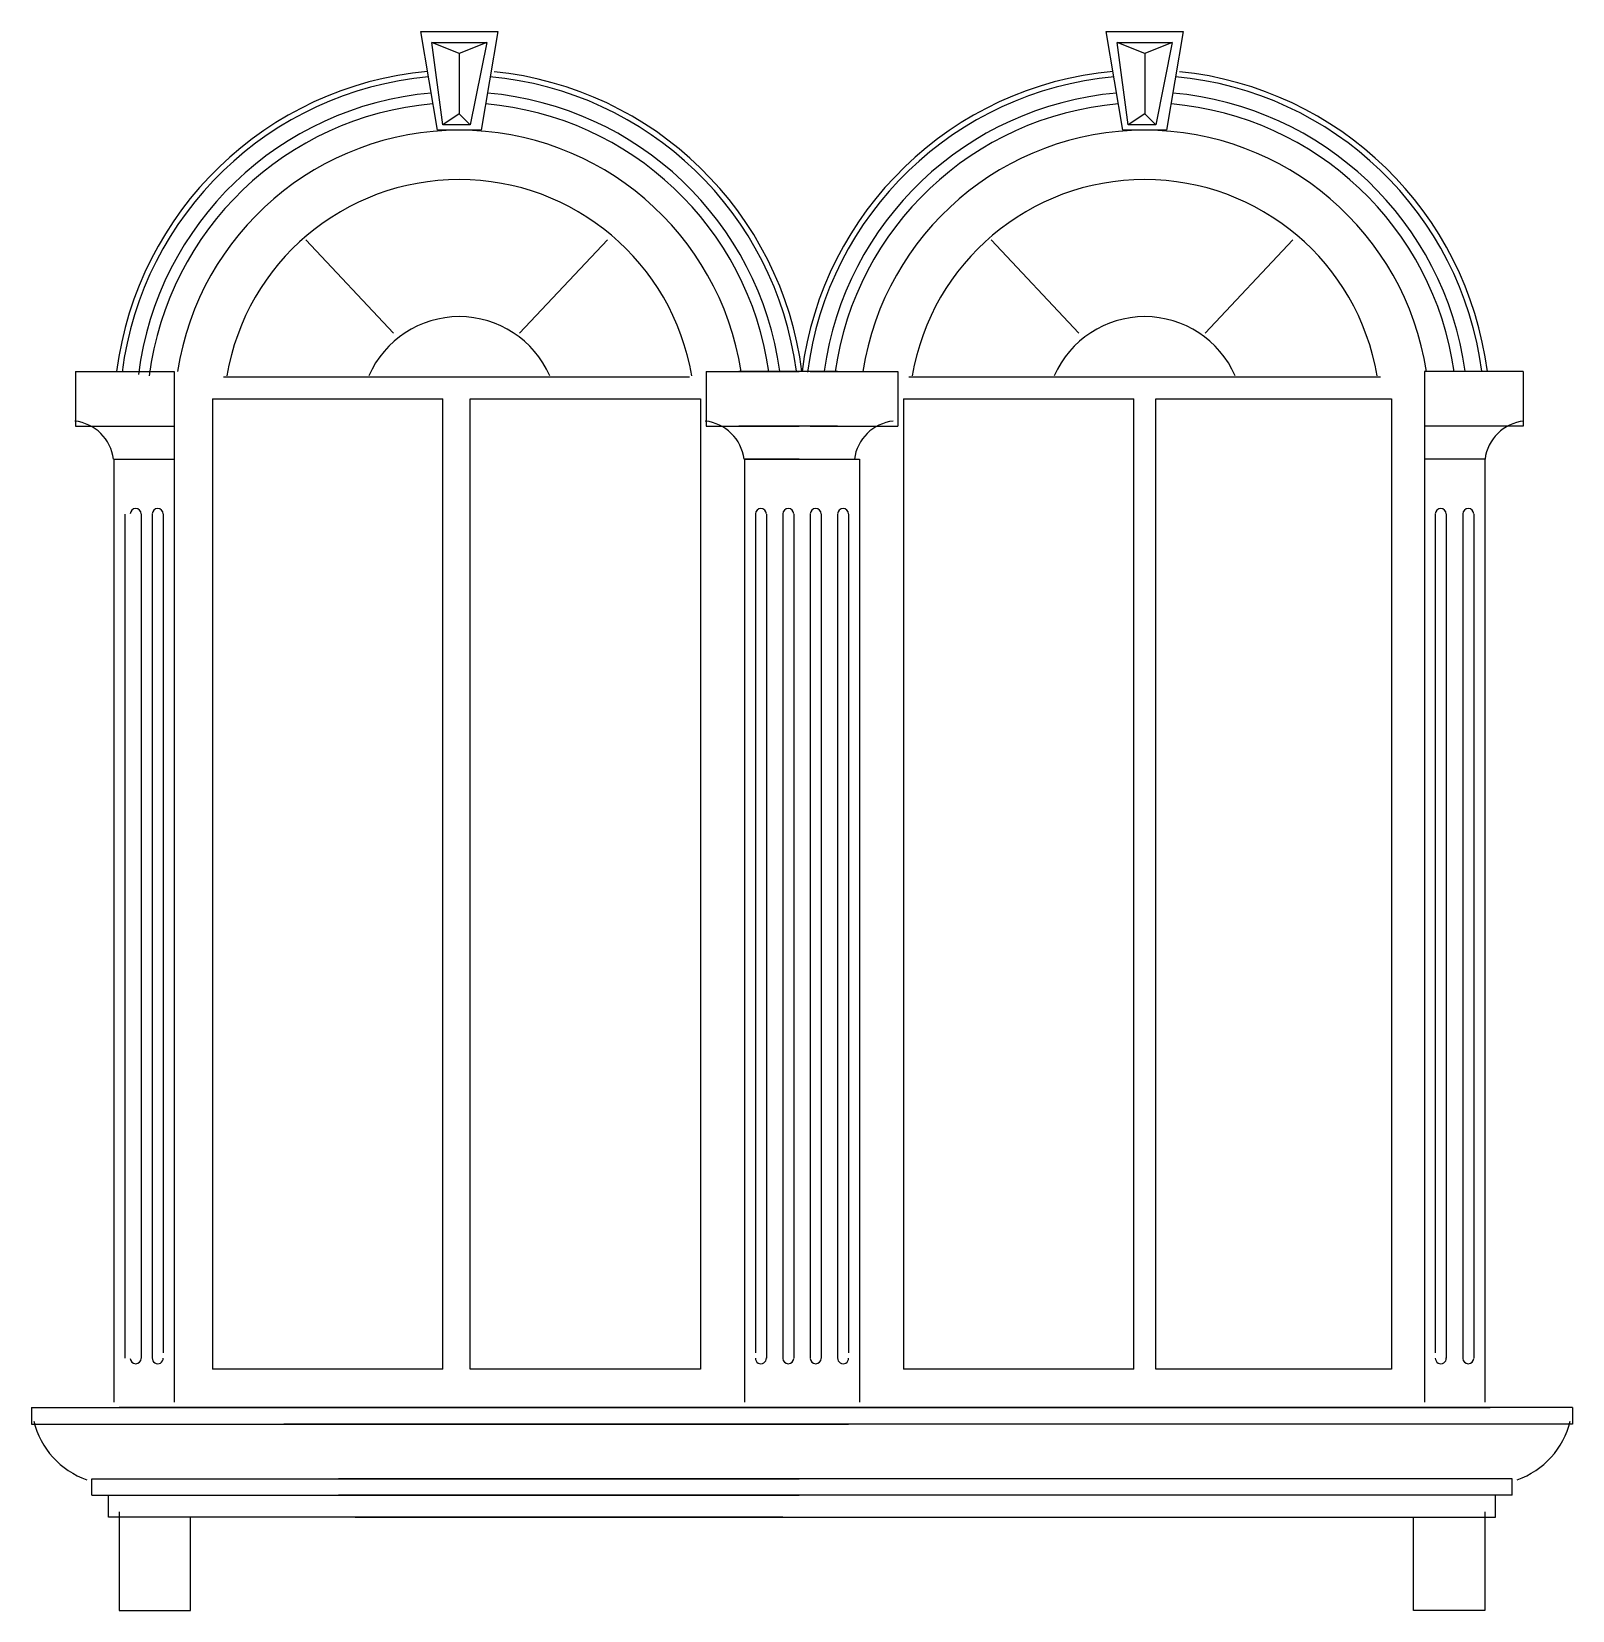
# Model space of a CAD drawing. Header units: metres. Extents: x 69.03 to 71.84, y 12.44 to 15.32.
import ezdxf

# ---------------------------------------------------------------- set-up
doc = ezdxf.new("R2010")
doc.units = ezdxf.units.M

msp = doc.modelspace()

# ---------------------------------------------------------------- linework, layer by layer
for p, q in [((69.77, 15.14), (69.74, 15.32)), ((69.74, 15.32), (69.88, 15.32)), ((69.78, 15.15), (69.76, 15.3)), ((69.76, 15.3), (69.86, 15.3)), ((69.81, 15.28), (69.76, 15.3)), ((69.86, 15.3), (69.81, 15.28)), ((69.86, 15.3), (69.83, 15.15)), ((69.88, 15.32), (69.85, 15.14)), ((71.02, 15.14), (70.99, 15.32)), ((70.99, 15.32), (71.13, 15.32)), ((71.03, 15.15), (71.01, 15.3)), ((71.06, 15.28), (71.01, 15.3)), ((71.01, 15.3), (71.11, 15.3)), ((71.11, 15.3), (71.06, 15.28)), ((71.11, 15.3), (71.08, 15.15)), ((71.13, 15.32), (71.1, 15.14)), ((69.81, 15.28), (69.81, 15.17)), ((71.06, 15.28), (71.06, 15.17)), ((69.81, 15.17), (69.78, 15.15)), ((69.81, 15.15), (69.78, 15.15)), ((69.83, 15.15), (69.81, 15.17)), ((69.83, 15.15), (69.81, 15.15)), ((71.06, 15.17), (71.03, 15.15)), ((71.06, 15.15), (71.03, 15.15)), ((71.08, 15.15), (71.06, 15.17)), ((71.08, 15.15), (71.06, 15.15)), ((69.81, 15.14), (69.77, 15.14)), ((69.85, 15.14), (69.81, 15.14)), ((71.06, 15.14), (71.02, 15.14)), ((71.1, 15.14), (71.06, 15.14)), ((69.69, 14.77), (69.53, 14.94)), ((69.92, 14.77), (70.08, 14.94)), ((70.94, 14.77), (70.78, 14.94)), ((71.17, 14.77), (71.33, 14.94)), ((69.11, 14.7), (69.11, 14.6)), ((69.11, 14.7), (69.29, 14.7)), ((69.29, 14.7), (69.29, 12.82)), ((69.29, 14.7), (69.29, 14.54)), ((69.38, 14.69), (70.23, 14.69)), ((70.26, 14.7), (70.26, 14.6)), ((70.26, 14.7), (70.43, 14.7)), ((70.5, 14.7), (70.32, 14.7)), ((70.45, 14.7), (70.61, 14.7)), ((70.61, 14.7), (70.61, 14.6)), ((70.63, 14.69), (71.49, 14.69)), ((71.57, 14.7), (71.57, 12.82)), ((71.75, 14.7), (71.57, 14.7)), ((71.75, 14.7), (71.75, 14.6)), ((69.36, 14.65), (69.36, 12.88)), ((69.36, 14.65), (69.78, 14.65)), ((69.78, 12.88), (69.78, 14.65)), ((69.83, 12.88), (69.83, 14.65)), ((69.83, 14.65), (70.25, 14.65)), ((70.25, 14.65), (70.25, 12.88)), ((70.62, 14.65), (70.62, 12.88)), ((70.62, 14.65), (71.04, 14.65)), ((71.04, 12.88), (71.04, 14.65)), ((71.08, 12.88), (71.08, 14.65)), ((71.08, 14.65), (71.51, 14.65)), ((71.51, 14.65), (71.51, 12.88)), ((69.11, 14.6), (69.29, 14.6)), ((70.26, 14.6), (70.43, 14.6)), ((70.5, 14.6), (70.32, 14.6)), ((70.45, 14.6), (70.61, 14.6)), ((71.75, 14.6), (71.57, 14.6)), ((69.18, 14.54), (69.18, 12.82)), ((69.18, 14.54), (69.29, 14.54)), ((70.33, 14.54), (70.33, 12.82)), ((70.33, 14.54), (70.43, 14.54)), ((70.43, 14.54), (70.33, 14.54)), ((70.43, 14.54), (70.54, 14.54)), ((70.54, 14.54), (70.54, 12.82)), ((71.68, 14.54), (71.57, 14.54)), ((71.68, 14.54), (71.68, 12.82)), ((69.2, 14.44), (69.2, 12.9)), ((69.23, 14.44), (69.23, 12.9)), ((69.25, 14.44), (69.25, 12.9)), ((69.27, 14.44), (69.27, 12.91)), ((70.35, 14.44), (70.35, 12.91)), ((70.37, 14.44), (70.37, 12.9)), ((70.4, 14.44), (70.4, 12.9)), ((70.42, 14.44), (70.42, 12.9)), ((70.45, 14.44), (70.45, 12.9)), ((70.47, 14.44), (70.47, 12.9)), ((70.5, 14.44), (70.5, 12.9)), ((70.52, 14.44), (70.52, 12.91)), ((71.59, 14.44), (71.59, 12.91)), ((71.61, 14.44), (71.61, 12.9)), ((71.64, 14.44), (71.64, 12.9)), ((71.66, 14.44), (71.66, 12.9)), ((69.29, 14.24), (69.29, 12.82)), ((69.78, 12.88), (69.36, 12.88)), ((70.25, 12.88), (69.83, 12.88)), ((71.04, 12.88), (70.62, 12.88)), ((71.51, 12.88), (71.08, 12.88)), ((69.03, 12.81), (69.54, 12.81)), ((69.03, 12.81), (69.03, 12.78)), ((70.54, 12.81), (69.19, 12.81)), ((69.48, 12.81), (71.69, 12.81)), ((71.84, 12.81), (70.48, 12.81)), ((71.84, 12.81), (71.84, 12.78)), ((69.03, 12.78), (69.04, 12.78)), ((69.04, 12.78), (70.52, 12.78)), ((71.83, 12.78), (69.49, 12.78)), ((71.84, 12.78), (71.83, 12.78)), ((69.14, 12.65), (69.14, 12.68)), ((69.14, 12.68), (70.43, 12.68)), ((71.73, 12.68), (69.59, 12.68)), ((71.73, 12.65), (71.73, 12.68)), ((69.14, 12.65), (70.43, 12.65)), ((69.17, 12.61), (69.17, 12.65)), ((71.73, 12.65), (69.59, 12.65)), ((71.7, 12.61), (71.7, 12.65)), ((69.19, 12.62), (69.19, 12.44)), ((71.68, 12.62), (71.68, 12.44)), ((70.4, 12.61), (69.17, 12.61)), ((69.32, 12.44), (69.32, 12.61)), ((69.62, 12.61), (71.7, 12.61)), ((71.55, 12.44), (71.55, 12.61)), ((69.19, 12.44), (69.32, 12.44)), ((71.68, 12.44), (71.55, 12.44))]:
    msp.add_line(p, q)
for centre, radius, start, end in [((69.81, 14.62), 0.63, 95.26, 172.72), ((69.81, 14.62), 0.62, 95.18, 172.72), ((69.81, 14.62), 0.62, 7.46, 84.82), ((69.81, 14.62), 0.63, 7.28, 84.23), ((71.06, 14.62), 0.63, 95.26, 172.72), ((71.06, 14.62), 0.62, 95.18, 172.72), ((71.06, 14.62), 0.62, 7.46, 84.82), ((71.06, 14.62), 0.63, 7.28, 84.23), ((69.81, 14.62), 0.59, 94.99, 172.72), ((69.81, 14.62), 0.59, 7.85, 85.01), ((71.06, 14.62), 0.59, 94.99, 172.15), ((71.06, 14.62), 0.59, 7.85, 85.01), ((69.81, 14.62), 0.57, 94.89, 172.72), ((69.81, 14.62), 0.57, 8.05, 85.11), ((71.06, 14.62), 0.57, 94.89, 171.95), ((71.06, 14.62), 0.57, 8.05, 85.11), ((69.81, 14.62), 0.52, 8.85, 171.15), ((71.06, 14.62), 0.52, 8.85, 171.15), ((69.81, 14.62), 0.43, 9.68, 170.32), ((71.06, 14.62), 0.43, 9.68, 170.32), ((69.81, 14.62), 0.18, 23.61, 156.39), ((71.06, 14.62), 0.18, 23.61, 156.39), ((69.1, 14.53), 0.08, 7.11, 83.82), ((70.25, 14.53), 0.08, 7.11, 83.82), ((70.61, 14.53), 0.08, 96.18, 172.89), ((71.76, 14.53), 0.08, 96.18, 172.89), ((69.22, 14.44), 0.01, 1.06, 178.96), ((69.26, 14.44), 0.01, 1.47, 178.54), ((70.36, 14.44), 0.01, 1.46, 178.53), ((70.41, 14.44), 0.01, 1.04, 178.94), ((70.46, 14.44), 0.01, 1.06, 178.96), ((70.51, 14.44), 0.01, 1.47, 178.54), ((71.6, 14.44), 0.01, 1.46, 178.53), ((71.65, 14.44), 0.01, 1.04, 178.94), ((69.22, 12.9), 0.01, 181.04, 358.94), ((69.26, 12.9), 0.01, 176.4, 1.47), ((70.36, 12.9), 0.01, 178.53, 3.6), ((70.41, 12.9), 0.01, 181.06, 358.96), ((70.46, 12.9), 0.01, 181.04, 358.94), ((70.51, 12.9), 0.01, 176.4, 1.47), ((71.6, 12.9), 0.01, 178.53, 3.6), ((71.65, 12.9), 0.01, 181.06, 358.96), ((69.18, 12.82), 0.15, 193.4, 250.88), ((71.69, 12.82), 0.15, 289.12, 346.6)]:
    msp.add_arc(centre, radius, start, end)

doc.saveas('drawing.dxf')
